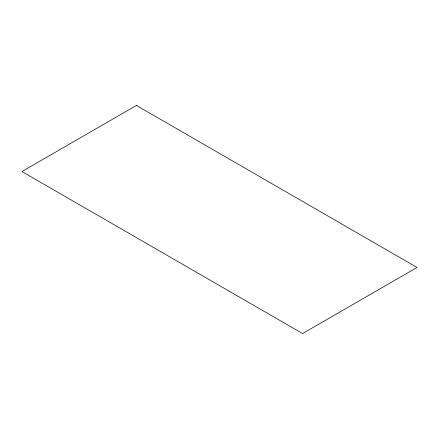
<?xml version="1.0" encoding="UTF-8"?>
<svg xmlns="http://www.w3.org/2000/svg" width="439" height="439" viewBox="0 0 439 439"><rect width="100%" height="100%" fill="white"/><g stroke="black" fill="none" stroke-linecap="round" stroke-linejoin="round"><path stroke-width="0.66" d="M136.414 105.448L21.95 171.534L302.586 333.552L417.05 267.466L136.414 105.448"/></g></svg>
